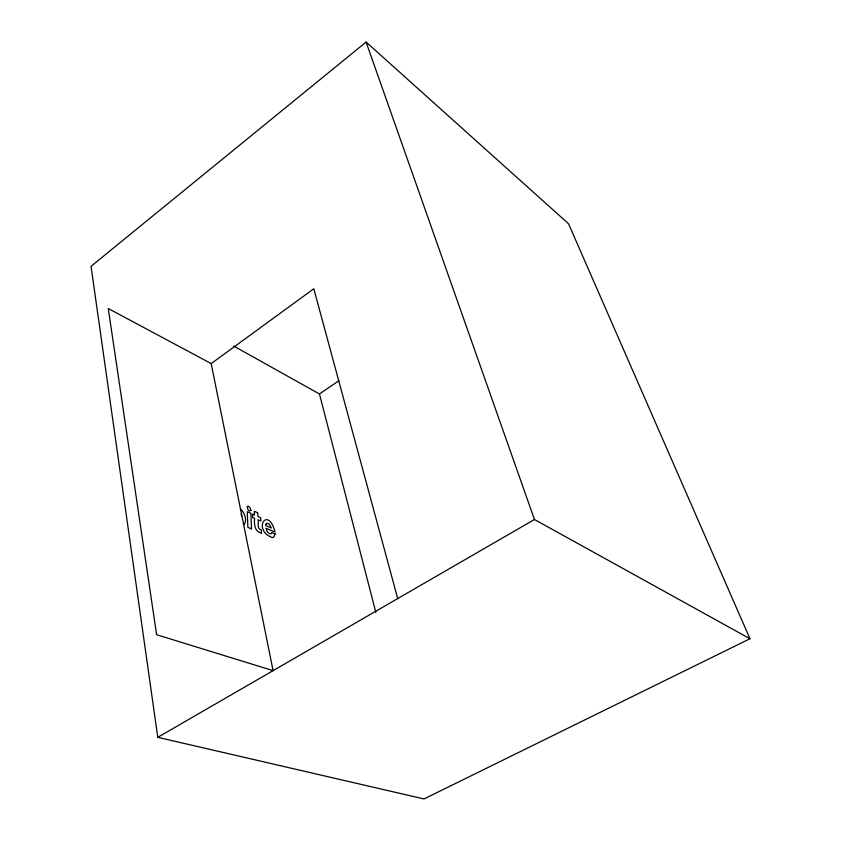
<?xml version="1.0" encoding="UTF-8"?>
<svg xmlns="http://www.w3.org/2000/svg" width="841" height="841" viewBox="0 0 841 841"><rect width="100%" height="100%" fill="white"/><g stroke="black" fill="none" stroke-linecap="round" stroke-linejoin="round"><path stroke-width="1.26" d="M366.087 42.05L91.038 266.313L157.782 737.326L424.001 798.95L749.962 638.74L568.548 223.769L366.087 42.05L534.456 519.507L749.962 638.74M211.186 363.596L273.094 670.645L156.615 634.703L108.258 308.51L211.186 363.596L313.819 288.757L397.709 598.582M233.798 346.103L319.464 393.977L338.955 380.658M157.782 737.326L534.456 519.507M240.284 508.847C244.268 512.337 247.17 518.676 244.647 523.733A10.702 5.551 56.9 0 1 243.774 524.49M241.136 514.229L241.651 515.932M319.464 393.977L375.822 612.332M265.84 524.353L265.693 525.572L271.359 527.99L269.299 524.143L267.102 523.218L265.84 524.353M275.102 533.951L273.819 537.136L272.253 537.557C251.753 529.956 268.058 504.779 275.049 532.101L265.935 528.232L267.322 531.764L269.519 533.636L271.159 533.762L271.843 532.574L275.102 533.951M250.933 510.34L249.451 511.013L247.916 509.73L247.222 506.324L248.463 506.229L249.977 507.522L250.933 510.34M261.467 533.089C254.529 531.954 254.066 523.817 254.581 518.277L252.594 517.425L252.458 514.198L254.445 515.049L254.266 511.296L257.798 512.831L257.956 516.563L260.657 517.73L260.826 520.957L258.124 519.801C258.755 522.934 256.705 529.01 261.32 529.935L261.467 533.089M251.501 528.915L247.874 527.402L247.296 511.717L250.891 513.262L251.501 528.915"/></g></svg>
